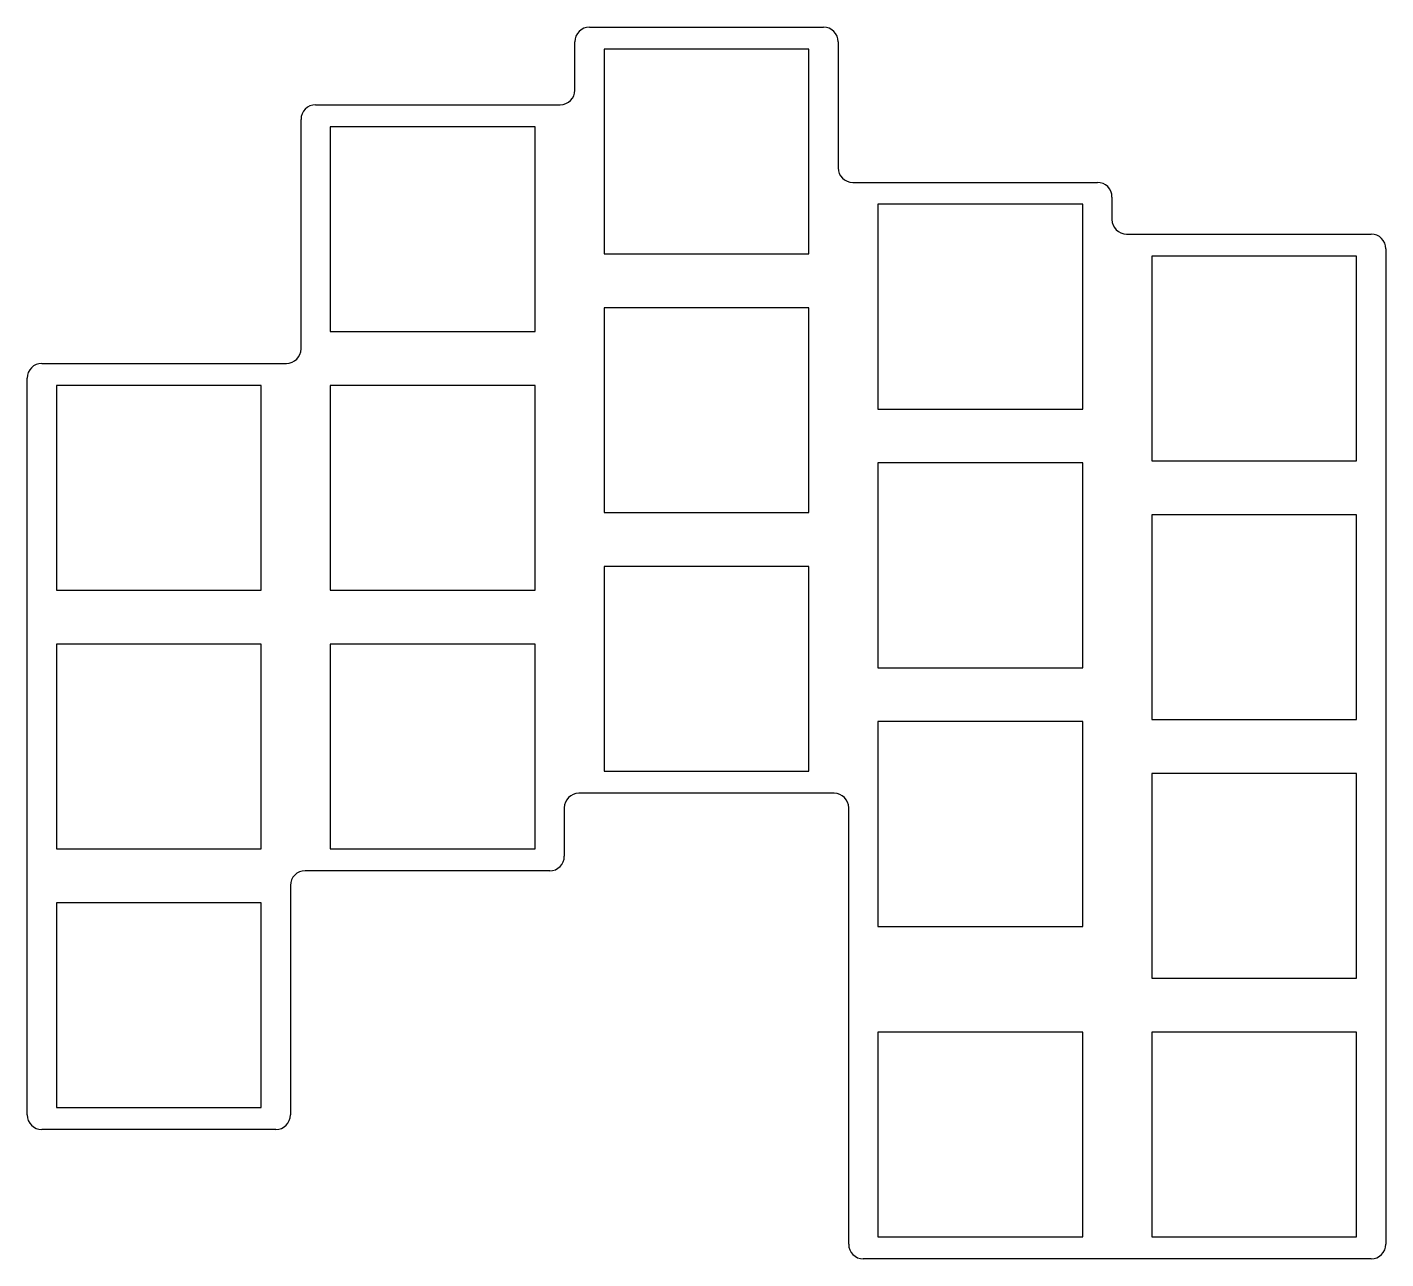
# Model space of a CAD drawing. Header units: millimetres. Extents: x -9 to 83.9, y -17.3 to 66.8.
import ezdxf

# ---------------------------------------------------------------- set-up
doc = ezdxf.new("R2010")
doc.units = ezdxf.units.MM

msp = doc.modelspace()

# ---------------------------------------------------------------- linework, layer by layer
for p, q in [((29.44, 66.844), (45.44, 66.844)), ((28.44, 62.54), (28.44, 65.844)), ((44.44, 65.344), (30.44, 65.344)), ((30.44, 65.344), (30.44, 51.344)), ((44.44, 51.344), (44.44, 65.344)), ((46.44, 65.844), (46.44, 57.236)), ((10.72, 61.54), (27.44, 61.54)), ((9.72, 44.86), (9.72, 60.54)), ((25.72, 60.04), (11.72, 60.04)), ((11.72, 60.04), (11.72, 46.04)), ((25.72, 46.04), (25.72, 60.04)), ((47.44, 56.236), (64.16, 56.236)), ((65.16, 55.236), (65.16, 53.7)), ((63.16, 54.736), (49.16, 54.736)), ((49.16, 54.736), (49.16, 40.736)), ((63.16, 40.736), (63.16, 54.736)), ((66.16, 52.7), (82.88, 52.7)), ((30.44, 51.344), (44.44, 51.344)), ((81.88, 51.2), (67.88, 51.2)), ((67.88, 51.2), (67.88, 37.2)), ((81.88, 37.2), (81.88, 51.2)), ((83.88, 51.7), (83.88, -16.34)), ((44.44, 47.664), (30.44, 47.664)), ((30.44, 47.664), (30.44, 33.664)), ((44.44, 33.664), (44.44, 47.664)), ((11.72, 46.04), (25.72, 46.04)), ((-8, 43.86), (8.72, 43.86)), ((-9, -7.5), (-9, 42.86)), ((7, 42.36), (-7, 42.36)), ((-7, 42.36), (-7, 28.36)), ((7, 28.36), (7, 42.36)), ((25.72, 42.36), (11.72, 42.36)), ((11.72, 42.36), (11.72, 28.36)), ((25.72, 28.36), (25.72, 42.36)), ((49.16, 40.736), (63.16, 40.736)), ((67.88, 37.2), (81.88, 37.2)), ((63.16, 37.056), (49.16, 37.056)), ((49.16, 37.056), (49.16, 23.056)), ((63.16, 23.056), (63.16, 37.056)), ((30.44, 33.664), (44.44, 33.664)), ((81.88, 33.52), (67.88, 33.52)), ((67.88, 33.52), (67.88, 19.52)), ((81.88, 19.52), (81.88, 33.52)), ((44.44, 29.984), (30.44, 29.984)), ((30.44, 29.984), (30.44, 15.984)), ((44.44, 15.984), (44.44, 29.984)), ((-7, 28.36), (7, 28.36)), ((11.72, 28.36), (25.72, 28.36)), ((7, 24.68), (-7, 24.68)), ((-7, 24.68), (-7, 10.68)), ((7, 10.68), (7, 24.68)), ((25.72, 24.68), (11.72, 24.68)), ((11.72, 24.68), (11.72, 10.68)), ((25.72, 10.68), (25.72, 24.68)), ((49.16, 23.056), (63.16, 23.056)), ((67.88, 19.52), (81.88, 19.52)), ((63.16, 19.376), (49.16, 19.376)), ((49.16, 19.376), (49.16, 5.376)), ((63.16, 5.376), (63.16, 19.376)), ((30.44, 15.984), (44.44, 15.984)), ((81.88, 15.84), (67.88, 15.84)), ((67.88, 15.84), (67.88, 1.84)), ((81.88, 1.84), (81.88, 15.84)), ((46.16, 14.484), (28.72, 14.484)), ((27.72, 13.484), (27.72, 10.18)), ((47.16, -16.34), (47.16, 13.484)), ((-7, 10.68), (7, 10.68)), ((11.72, 10.68), (25.72, 10.68)), ((26.72, 9.18), (10, 9.18)), ((9, 8.18), (9, -7.5)), ((7, 7), (-7, 7)), ((-7, 7), (-7, -7)), ((7, -7), (7, 7)), ((49.16, 5.376), (63.16, 5.376)), ((67.88, 1.84), (81.88, 1.84)), ((63.16, -1.84), (49.16, -1.84)), ((49.16, -1.84), (49.16, -15.84)), ((63.16, -15.84), (63.16, -1.84)), ((81.88, -1.84), (67.88, -1.84)), ((67.88, -1.84), (67.88, -15.84)), ((81.88, -15.84), (81.88, -1.84)), ((-7, -7), (7, -7)), ((8, -8.5), (-8, -8.5)), ((49.16, -15.84), (63.16, -15.84)), ((67.88, -15.84), (81.88, -15.84)), ((82.88, -17.34), (48.16, -17.34))]:
    msp.add_line(p, q)
for centre, start, end in [((29.44, 65.844), 90, 180), ((45.44, 65.844), 0, 90), ((27.44, 62.54), 270, 0), ((10.72, 60.54), 90, 180), ((47.44, 57.236), 180, 270), ((64.16, 55.236), 0, 90), ((66.16, 53.7), 180, 270), ((82.88, 51.7), 0, 90), ((8.72, 44.86), 270, 0), ((-8, 42.86), 90, 180), ((28.72, 13.484), 90, 180), ((46.16, 13.484), 0, 90), ((26.72, 10.18), 270, 0), ((10, 8.18), 90, 180), ((-8, -7.5), 180, 270), ((8, -7.5), 270, 0), ((48.16, -16.34), 180, 270), ((82.88, -16.34), 270, 0)]:
    msp.add_arc(centre, 1, start, end)

doc.saveas('drawing.dxf')
